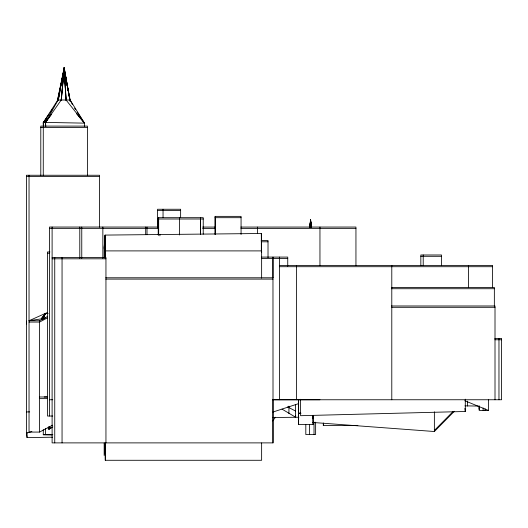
<?xml version="1.0" encoding="UTF-8"?>
<svg xmlns="http://www.w3.org/2000/svg" width="528" height="528" viewBox="0 0 528 528"><rect width="100%" height="100%" fill="white"/><g stroke="black" fill="none" stroke-linecap="round" stroke-linejoin="round"><path stroke-width="0.79" d="M479.279 406.151L479.213 409.378L479.2 406.157M310.378 227.212L310.583 219.925L311.639 227.212M357.865 425.383L323.327 425.581L323.433 423.159M104.174 248.391L105.092 236.405M105.092 443.441L104.174 455.44L104.174 443.084M45.527 126.522L45.527 122.41L61.215 100.01L64.172 67.716L70.132 101.323L64.172 69.036L57.499 100.465L43.276 122.674L43.263 175.52M61.288 100.518L64.172 69.036L70.132 100.01L84.454 123.136L84.454 126.423M312.82 418.546L313.104 415.43M61.215 100.01L64.172 69.036L65.492 76.217M63.928 70.138L64.172 67.716L69.181 96.103M64.007 70.653L64.172 69.036L64.456 70.66M64 70.666L64.172 69.036L66.086 100.01L84.454 123.136L45.527 122.41L43.276 122.674L43.481 126.786M309.877 226.4L310.583 219.925L311.302 227.212M309.969 226.908L310.233 224.479L309.936 226.961M310.405 222.862L310.583 221.245L311.065 224.433M310.398 222.875L310.583 221.245L311.051 224.479M309.586 227.212L310.583 219.925L310.794 224.783M309.804 226.908L310.583 221.245L311.17 226.961M309.771 226.961L310.583 221.245L311.144 226.908M45.705 126.522L45.527 122.41L58.139 100.01L64.172 67.716L66.086 100.01M58.595 98.901L59.948 91.641M63.868 70.653L64.172 69.036L66.033 100.518M64.291 70.184L64.172 67.716L57.499 100.465L58.139 100.01L64.172 69.036L64.251 70.653M57.664 100.987L58.318 97.792M58.641 96.195L60.918 85.015M61.241 83.417L62.548 77.022M63.36 73.029L64.172 69.036L64.251 70.679M42.662 319.42L42.662 318.107L45.236 313.493L48.187 313.493M43.032 319.42L43.032 318.107L45.731 313.493L42.583 317.711L42.583 319.354M45.751 126.522L45.527 122.41L48.048 118.193M45.87 119.533L43.276 122.674L49.243 113.916M50.16 112.563L52.457 109.197M45.527 122.41L51.407 114.503M42.095 319.354L42.095 317.711L45.236 313.493M43.276 122.674L46.807 118.14M272.659 420.882L275.537 417.206M44.154 316.265L42.583 317.711L43.032 318.107L43.936 317.011M434.372 430.459L453.196 411.391M312.464 422.44L434.372 431.515L454.337 411.286M42.148 319.348L42.095 317.711L43.666 316.265M48.866 426.565L48.833 429.04L51.579 427.357M48.266 427.39L48.266 429.04L49.328 429.04L52.846 426.934M48.866 429.04L51.599 427.508M47.494 312.47L29.033 320.74L39.58 320.74L47.527 316.516M47.527 317.836L39.58 322.06L29.033 322.06M29.033 175.256L29.033 432.076L39.58 432.076L52.582 425.159M272.969 412.038L298.604 403.63L298.617 424.492L313.104 424.373L313.104 415.331M52.556 437.191L27.06 437.606L26.4 433.125L31.885 431.541M298.604 399.326L298.604 413.332L300.577 412.929M29.033 320.74L43.316 318.556M43.276 434.577L52.826 434.452M43.032 318.107L45.395 317.955M298.604 413.332L301.019 413.219M465.287 399.181L465.287 411.484L300.577 415.694L300.577 399.293M261.631 252.212L261.34 233.501L105.092 235.085L104.174 247.078L104.174 257.783M272.461 417.516L298.874 417.232M58.139 100.01L70.132 100.01M40.795 127.42L87.43 127.42M26.4 176.57L99.561 176.57M157.549 210.573L180.629 210.573M215.094 217.688L241.065 217.688M158.215 219.001L203.234 219.001M158.215 227.047L49.467 227.047L49.467 416.031M202.64 227.073L215.094 227.073M240.794 227.073L355.945 227.047L355.945 265.696M49.467 228.36L102.854 228.36M103.013 228.36L158.215 228.36M202.64 228.386L215.094 228.386M240.933 228.386L355.945 228.36M261.169 240.484L268.019 240.484L268.019 257.723M261.228 241.804L268.019 241.804M49.903 251.955L47.494 251.955L47.494 416.031L52.741 416.031M47.494 253.268L49.467 253.268M420.836 256.304L441.507 256.304M261.631 257.09L287.747 257.09L287.747 266.165M52.107 257.486L105.95 257.486L105.95 442.886M261.631 258.41L287.747 258.41M52.107 258.806L105.95 258.806M279.55 265.393L492.571 265.393L492.571 287.648M279.556 266.706L492.571 266.706M105.752 277.781L273.029 277.781M105.752 279.101L273.029 279.101M391.42 287.404L494.353 287.404L494.353 306.266M391.42 288.724L494.353 288.724M391.42 305.983L495.007 305.983L495.007 399.749M391.789 307.303L495.007 307.303M494.842 338.448L501.6 338.448L501.6 399.749L272.554 399.769M494.842 339.768L501.6 339.768M47.467 396.884L44.194 396.983M47.553 396.983L39.382 396.983L39.382 398.633L47.553 398.633M49.467 399.749L52.741 399.749M274.415 399.775L319.955 399.749M464.983 405.847L478.487 406.078M488.42 399.716L488.42 410.428L479.193 410.428L479.213 406.085M26.4 411.913L29.674 411.913M272.963 277.708L272.963 257.09L273.029 442.886L52.107 442.886L52.107 227.047M105.092 442.82L105.29 460.284L261.631 460.284L261.631 442.972M52.199 435.006L43.276 434.841L43.276 429.64M464.792 400.726L488.42 410.428M295.416 410.956L287.542 406.897M282.018 409.108L295.667 417.265L295.667 415.622M42.095 317.711L42.662 318.107M76.58 113.784L84.454 123.136L77.293 112.226M74.606 108.141L75.504 109.501M70.132 100.076L72.395 104.452M65.789 77.807L66.521 81.8M66.818 83.391L68.138 90.572M68.435 92.169L69.168 96.155M64.746 72.283L65.459 76.336M65.749 77.959L66.033 79.576M66.746 83.635L67.036 85.259M311.302 226.03L311.546 227.621M26.4 321.136L26.618 322.628M26.4 322.456L26.618 323.948M464.897 408.401L465.287 411.484M310.583 221.245L310.655 222.875M42.583 317.711L42.636 319.348M312.866 415.345L313.104 424.373M105.29 252.212L105.092 235.085L105.092 258.166M498.967 338.448L498.967 399.749M485.12 408.778L485.12 410.428M483.146 407.959L483.146 410.428M468.58 265.393L468.58 287.648M467.405 401.135L467.405 406.078M441.507 265.676L441.507 254.984L420.836 254.984L420.836 265.676M434.372 411.827L434.372 431.515M423.212 254.984L423.212 265.676M391.789 265.393L391.789 399.749M323.327 423.119L323.327 425.581M319.955 227.047L319.955 265.696M315.625 422.169L315.625 434.544L305.804 434.544L305.804 424.644M314.015 422.169L314.015 434.544M310.583 219.925L310.583 223.225M309.599 424.644L309.599 434.544M298.617 399.821L298.617 424.492M296.558 265.393L296.558 399.749M295.416 404.375L295.416 416.737M288.928 406.151L288.928 413.576M279.55 257.09L279.556 399.749M272.963 399.353L272.963 442.886M261.631 278.104L261.631 250.899L105.29 250.899L105.29 258.317M261.34 233.501L261.34 251.156M257.393 227.073L257.393 233.653M241.065 234.458L241.065 216.368L215.094 216.368L215.094 234.458M215.226 216.368L215.226 234.458M203.234 234.161L203.234 217.688L158.215 217.688L158.215 234.986M200.528 217.688L200.528 234.161M200.396 217.688L200.396 234.161M180.629 217.503L180.629 209.26L157.549 209.26L157.549 227.396M179.573 217.688L179.507 234.986M163.046 209.26L163.046 217.503M159.911 234.524L159.911 235.844M158.664 217.688L158.677 234.986M158.578 217.688L158.578 234.986M147.015 227.047L147.015 234.445M145.695 227.047L145.695 234.445M105.29 442.972L105.29 460.284M102.854 227.047L102.854 258.298M99.561 227.205L99.561 175.256L26.4 175.256L26.4 433.125M87.43 175.52L87.43 126.1L40.795 126.1L40.795 175.52M81.761 227.047L81.761 258.298M79.787 227.047L79.787 258.298M64.172 67.716L64.172 70.191M62.053 257.486L62.053 442.886M54.74 257.486L54.74 442.886M49.328 426.565L49.328 429.04M47.362 396.983L47.362 398.633M45.527 428.551L45.527 434.313M39.58 320.74L39.58 432.076M27.06 432.67L27.06 437.606M69.755 99.35L69.458 97.753L69.755 99.35"/></g></svg>
